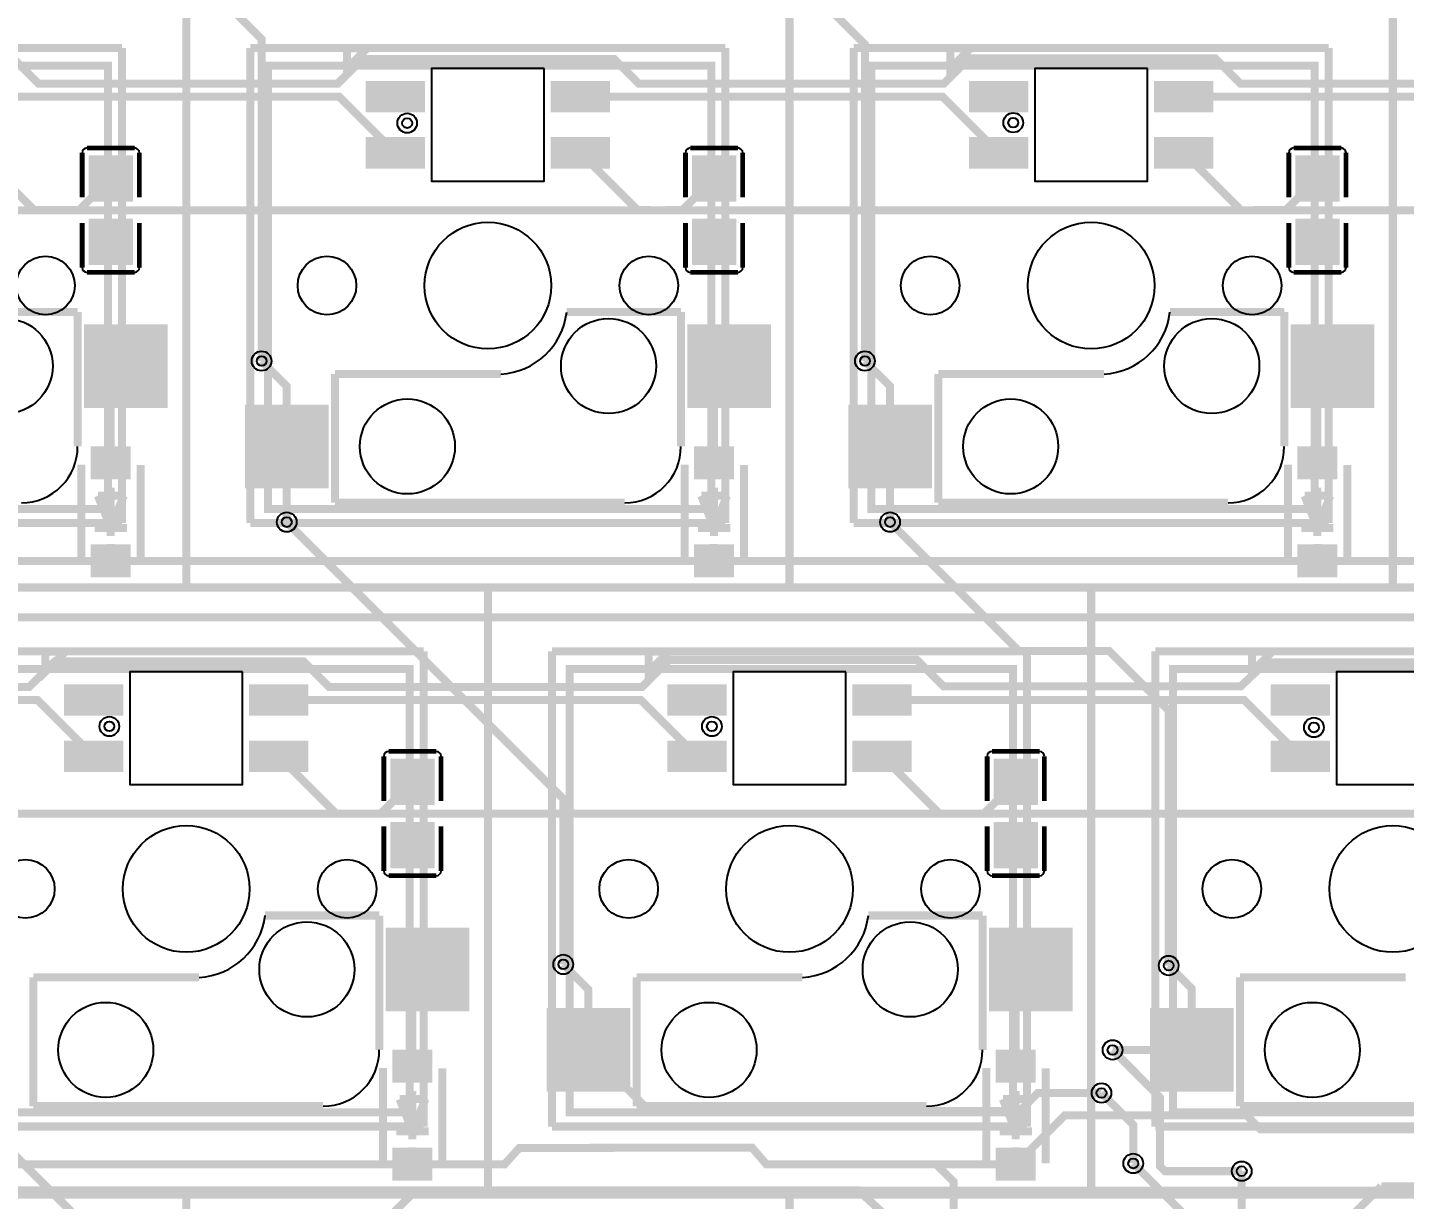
# Model space of a CAD drawing. Header units: millimetres. Extents: x 5 to 320, y -126 to -29.
# Drawn here: x 90.24 to 133.72, y -107.44 to -70.44 of the extents above; entities that cross this region are included whole.
import ezdxf

# ---------------------------------------------------------------- set-up
doc = ezdxf.new("R2010")
doc.units = ezdxf.units.MM
for name, color, linetype, true_color in [('BottomLayer', 7, 'Continuous', 0x0000ff), ('BottomPasteMaskLayer', 7, 'Continuous', 0x800000), ('BottomSilkLayer', 7, 'Continuous', 0x66cc33), ('BottomSolderMaskLayer', 7, 'Continuous', 0xaa00ff), ('Document', 7, 'Continuous', 0xffffff), ('Hole', 7, 'Continuous', 0x222222), ('Multi-Layer', 7, 'Continuous', 0xc0c0c0), ('TopLayer', 7, 'Continuous', 0xff0000), ('TopSilkLayer', 7, 'Continuous', 0xffcc00)]:
    doc.layers.add(name, color=color, linetype=linetype, true_color=true_color)

msp = doc.modelspace()

# ---------------------------------------------------------------- hatches: boundary and pattern name
at = {"layer": 'BottomLayer'}
for points in [[(100.96743713487422, -72.16957073914148), (102.74544069088142, -72.16957073914148), (102.74544069088142, -73.05857251714508), (100.96743713487422, -73.05857251714508)], [(106.80944881889764, -72.16957073914148), (108.58745237490461, -72.16957073914148), (108.58745237490461, -73.05857251714508), (106.80944881889764, -73.05857251714508)], [(120.01788163576339, -72.16957073914148), (121.79588519177037, -72.16957073914148), (121.79588519177037, -73.05857251714508), (120.01788163576339, -73.05857251714508)], [(125.8598933197868, -72.16957073914148), (127.63789687579379, -72.16957073914148), (127.63789687579379, -73.05857251714508), (125.8598933197868, -73.05857251714508)], [(100.96743713487422, -73.94757429514857), (102.74544069088142, -73.94757429514857), (102.74544069088142, -74.83657607315217), (100.96743713487422, -74.83657607315217)], [(106.80944881889764, -73.94757429514857), (108.58745237490461, -73.94757429514857), (108.58745237490461, -74.83657607315217), (106.80944881889764, -74.83657607315217)], [(120.01788163576339, -73.94757429514857), (121.79588519177037, -73.94757429514857), (121.79588519177037, -74.83657607315217), (120.01788163576339, -74.83657607315217)], [(125.8598933197868, -73.94757429514857), (127.63789687579379, -73.94757429514857), (127.63789687579379, -74.83657607315217), (125.8598933197868, -74.83657607315217)], [(93.54592329184652, -75.90675641351277), (92.1959105918213, -75.90675641351277), (92.1959105918213, -74.49674879349755), (93.54592329184652, -74.49674879349755)], [(112.59636779273569, -75.90675641351277), (111.24635509271002, -75.90675641351277), (111.24635509271002, -74.49674879349755), (112.59636779273569, -74.49674879349755)], [(131.64681229362463, -75.90675641351277), (130.2967995935992, -75.90675641351277), (130.2967995935992, -74.49674879349755), (131.64681229362463, -74.49674879349755)], [(93.54592329184652, -76.49679959359912), (92.1959105918213, -76.49679959359912), (92.1959105918213, -77.90680721361434), (93.54592329184652, -77.90680721361434)], [(112.59636779273569, -76.49679959359912), (111.24635509271002, -76.49679959359912), (111.24635509271002, -77.90680721361434), (112.59636779273569, -77.90680721361434)], [(131.64681229362463, -76.49679959359912), (130.2967995935992, -76.49679959359912), (130.2967995935992, -77.90680721361434), (131.64681229362463, -77.90680721361434)], [(92.07701295402603, -79.85308610617221), (94.61701803403616, -79.85308610617221), (94.61701803403616, -82.39309118618235), (92.07701295402603, -82.39309118618235)], [(111.12745745491475, -79.85308610617221), (113.66746253492511, -79.85308610617221), (113.66746253492511, -82.39309118618235), (111.12745745491475, -82.39309118618235)], [(130.17790195580392, -79.85308610617221), (132.71790703581405, -79.85308610617221), (132.71790703581405, -82.39309118618235), (130.17790195580392, -82.39309118618235)], [(97.1574295148589, -82.39309118618235), (99.69743459486904, -82.39309118618235), (99.69743459486904, -84.93309626619248), (97.1574295148589, -84.93309626619248)], [(116.20787401574808, -82.39309118618235), (118.74787909575821, -82.39309118618235), (118.74787909575821, -84.93309626619248), (116.20787401574808, -84.93309626619248)], [(93.47091694183382, -84.67708915417825), (93.47091694183382, -83.67708915417836), (92.27091694183378, -83.67708915417836), (92.27091694183378, -84.67708915417825)], [(112.52136144272299, -84.67708915417825), (112.52136144272299, -83.67708915417836), (111.32136144272295, -83.67708915417836), (111.32136144272295, -84.67708915417825)], [(131.57180594361193, -84.67708915417825), (131.57180594361193, -83.67708915417836), (130.3718059436119, -83.67708915417836), (130.3718059436119, -84.67708915417825)], [(93.47091694183382, -87.77691135382258), (93.47091694183382, -86.7769113538227), (92.27091694183378, -86.7769113538227), (92.27091694183378, -87.77691135382258)], [(112.52136144272299, -87.77691135382258), (112.52136144272299, -86.7769113538227), (111.32136144272295, -86.7769113538227), (111.32136144272295, -87.77691135382258)], [(131.57180594361193, -87.77691135382258), (131.57180594361193, -86.7769113538227), (130.3718059436119, -86.7769113538227), (130.3718059436119, -87.77691135382258)], [(91.44221488442986, -91.22001524003053), (93.22021844043684, -91.22001524003053), (93.22021844043684, -92.10901701803402), (91.44221488442986, -92.10901701803402)], [(97.28422656845305, -91.22001524003053), (99.06223012446026, -91.22001524003053), (99.06223012446026, -92.10901701803402), (97.28422656845305, -92.10901701803402)], [(110.4926593853188, -91.22001524003053), (112.27066294132601, -91.22001524003053), (112.27066294132601, -92.10901701803402), (110.4926593853188, -92.10901701803402)], [(116.33467106934222, -91.22001524003053), (118.11267462534943, -91.22001524003053), (118.11267462534943, -92.10901701803402), (116.33467106934222, -92.10901701803402)], [(129.54310388620775, -91.22001524003053), (131.32110744221495, -91.22001524003053), (131.32110744221495, -92.10901701803402), (129.54310388620775, -92.10901701803402)], [(91.44221488442986, -92.99801879603763), (93.22021844043684, -92.99801879603763), (93.22021844043684, -93.88702057404112), (91.44221488442986, -93.88702057404112)], [(97.28422656845305, -92.99801879603763), (99.06223012446026, -92.99801879603763), (99.06223012446026, -93.88702057404112), (97.28422656845305, -93.88702057404112)], [(110.4926593853188, -92.99801879603763), (112.27066294132601, -92.99801879603763), (112.27066294132601, -93.88702057404112), (110.4926593853188, -93.88702057404112)], [(116.33467106934222, -92.99801879603763), (118.11267462534943, -92.99801879603763), (118.11267462534943, -93.88702057404112), (116.33467106934222, -93.88702057404112)], [(129.54310388620775, -92.99801879603763), (131.32110744221495, -92.99801879603763), (131.32110744221495, -93.88702057404112), (129.54310388620775, -93.88702057404112)], [(103.0711455422911, -94.95720091440182), (101.72113284226566, -94.95720091440182), (101.72113284226566, -93.5471932943866), (103.0711455422911, -93.5471932943866)], [(122.12159004318005, -94.95720091440182), (120.77157734315483, -94.95720091440182), (120.77157734315483, -93.5471932943866), (122.12159004318005, -93.5471932943866)], [(103.0711455422911, -95.54724409448818), (101.72113284226566, -95.54724409448818), (101.72113284226566, -96.9572517145034), (103.0711455422911, -96.9572517145034)], [(122.12159004318005, -95.54724409448818), (120.77157734315483, -95.54724409448818), (120.77157734315483, -96.9572517145034), (122.12159004318005, -96.9572517145034)], [(101.60223520447039, -98.90353060706127), (104.14224028448052, -98.90353060706127), (104.14224028448052, -101.4435356870714), (101.60223520447039, -101.4435356870714)], [(120.65267970535956, -98.90353060706127), (123.19268478536969, -98.90353060706127), (123.19268478536969, -101.4435356870714), (120.65267970535956, -101.4435356870714)], [(106.68265176530372, -101.4435356870714), (109.22265684531385, -101.4435356870714), (109.22265684531385, -103.98354076708154), (106.68265176530372, -103.98354076708154)], [(125.73309626619243, -101.4435356870714), (128.2731013462028, -101.4435356870714), (128.2731013462028, -103.98354076708154), (125.73309626619243, -103.98354076708154)], [(102.99616459232925, -103.7275336550673), (102.99616459232925, -102.72753365506719), (101.7961645923292, -102.72753365506719), (101.7961645923292, -103.7275336550673)], [(122.04658369316758, -103.7275336550673), (122.04658369316758, -102.72753365506719), (120.84658369316753, -102.72753365506719), (120.84658369316753, -103.7275336550673)], [(102.99616459232925, -106.82735585471164), (102.99616459232925, -105.82735585471164), (101.7961645923292, -105.82735585471164), (101.7961645923292, -106.82735585471164)], [(122.04658369316758, -106.82735585471164), (122.04658369316758, -105.82735585471164), (120.84658369316753, -105.82735585471164), (120.84658369316753, -106.82735585471164)]]:
    msp.add_hatch(color=256, dxfattribs=at).paths.add_polyline_path(points)
at = {"layer": 'BottomPasteMaskLayer'}
for points in [[(100.96743713487422, -72.16957073914148), (102.74544069088142, -72.16957073914148), (102.74544069088142, -73.05857251714508), (100.96743713487422, -73.05857251714508)], [(106.80944881889764, -72.16957073914148), (108.58745237490461, -72.16957073914148), (108.58745237490461, -73.05857251714508), (106.80944881889764, -73.05857251714508)], [(120.01788163576339, -72.16957073914148), (121.79588519177037, -72.16957073914148), (121.79588519177037, -73.05857251714508), (120.01788163576339, -73.05857251714508)], [(125.8598933197868, -72.16957073914148), (127.63789687579379, -72.16957073914148), (127.63789687579379, -73.05857251714508), (125.8598933197868, -73.05857251714508)], [(100.96743713487422, -73.94757429514857), (102.74544069088142, -73.94757429514857), (102.74544069088142, -74.83657607315217), (100.96743713487422, -74.83657607315217)], [(106.80944881889764, -73.94757429514857), (108.58745237490461, -73.94757429514857), (108.58745237490461, -74.83657607315217), (106.80944881889764, -74.83657607315217)], [(120.01788163576339, -73.94757429514857), (121.79588519177037, -73.94757429514857), (121.79588519177037, -74.83657607315217), (120.01788163576339, -74.83657607315217)], [(125.8598933197868, -73.94757429514857), (127.63789687579379, -73.94757429514857), (127.63789687579379, -74.83657607315217), (125.8598933197868, -74.83657607315217)], [(93.51092202184418, -74.49679959359912), (92.23093726187449, -74.49679959359912), (92.18092456184922, -74.5468122936245), (92.18092456184922, -75.6968249936499), (92.23093726187449, -75.74681229362454), (92.64097028194055, -75.75184150368295), (92.64097028194055, -75.30182880365749), (93.09095758191529, -75.30182880365749), (93.09095758191529, -75.74183388366771), (93.51092202184418, -75.74681229362454), (93.56093472186944, -75.6968249936499), (93.56093472186944, -74.5468122936245)], [(112.56136652273312, -74.49679959359912), (111.28138176276366, -74.49679959359912), (111.23136906273817, -74.5468122936245), (111.23136906273817, -75.6968249936499), (111.28138176276366, -75.74681229362454), (111.6914147828295, -75.75184150368295), (111.6914147828295, -75.30182880365749), (112.141402082804, -75.30182880365749), (112.141402082804, -75.74183388366771), (112.56136652273312, -75.74681229362454), (112.61137922275839, -75.6968249936499), (112.61137922275839, -74.5468122936245)], [(131.61181102362207, -74.49679959359912), (130.3318262636526, -74.49679959359912), (130.2818135636271, -74.5468122936245), (130.2818135636271, -75.6968249936499), (130.3318262636526, -75.74681229362454), (130.74185928371867, -75.75184150368295), (130.74185928371867, -75.30182880365749), (131.19184658369318, -75.30182880365749), (131.19184658369318, -75.74183388366771), (131.61181102362207, -75.74681229362454), (131.66182372364756, -75.6968249936499), (131.66182372364756, -74.5468122936245)], [(92.23091186182364, -77.90675641351277), (93.51089662179334, -77.90675641351277), (93.5609093218186, -77.85674371348739), (93.5609093218186, -76.70673101346199), (93.51089662179334, -76.65674371348734), (93.10086360172727, -76.65171450342893), (93.10086360172727, -77.1017272034544), (92.65087630175253, -77.1017272034544), (92.65087630175253, -76.66172212344418), (92.23091186182364, -76.65674371348734), (92.18089916179838, -76.70673101346199), (92.18089916179838, -77.85674371348739)], [(111.28135636271281, -77.90675641351277), (112.56134112268228, -77.90675641351277), (112.61135382270777, -77.85674371348739), (112.61135382270777, -76.70673101346199), (112.56134112268228, -76.65674371348734), (112.15130810261621, -76.65171450342893), (112.15130810261621, -77.1017272034544), (111.7013208026417, -77.1017272034544), (111.7013208026417, -76.66172212344418), (111.28135636271281, -76.65674371348734), (111.23134366268732, -76.70673101346199), (111.23134366268732, -77.85674371348739)], [(130.33180086360176, -77.90675641351277), (131.61178562357122, -77.90675641351277), (131.6617983235967, -77.85674371348739), (131.6617983235967, -76.70673101346199), (131.61178562357122, -76.65674371348734), (131.20175260350516, -76.65171450342893), (131.20175260350516, -77.1017272034544), (130.75176530353065, -77.1017272034544), (130.75176530353065, -76.66172212344418), (130.33180086360176, -76.65674371348734), (130.28178816357627, -76.70673101346199), (130.28178816357627, -77.85674371348739)], [(92.07701295402603, -79.85308610617221), (94.61701803403616, -79.85308610617221), (94.61701803403616, -82.39309118618235), (92.07701295402603, -82.39309118618235)], [(111.12745745491475, -79.85308610617221), (113.66746253492511, -79.85308610617221), (113.66746253492511, -82.39309118618235), (111.12745745491475, -82.39309118618235)], [(130.17790195580392, -79.85308610617221), (132.71790703581405, -79.85308610617221), (132.71790703581405, -82.39309118618235), (130.17790195580392, -82.39309118618235)], [(97.1574295148589, -82.39309118618235), (99.69743459486904, -82.39309118618235), (99.69743459486904, -84.93309626619248), (97.1574295148589, -84.93309626619248)], [(116.20787401574808, -82.39309118618235), (118.74787909575821, -82.39309118618235), (118.74787909575821, -84.93309626619248), (116.20787401574808, -84.93309626619248)], [(93.47091694183382, -84.67708915417825), (93.47091694183382, -83.67708915417836), (92.27091694183378, -83.67708915417836), (92.27091694183378, -84.67708915417825)], [(112.52136144272299, -84.67708915417825), (112.52136144272299, -83.67708915417836), (111.32136144272295, -83.67708915417836), (111.32136144272295, -84.67708915417825)], [(131.57180594361193, -84.67708915417825), (131.57180594361193, -83.67708915417836), (130.3718059436119, -83.67708915417836), (130.3718059436119, -84.67708915417825)], [(93.47091694183382, -87.77691135382258), (93.47091694183382, -86.7769113538227), (92.27091694183378, -86.7769113538227), (92.27091694183378, -87.77691135382258)], [(112.52136144272299, -87.77691135382258), (112.52136144272299, -86.7769113538227), (111.32136144272295, -86.7769113538227), (111.32136144272295, -87.77691135382258)], [(131.57180594361193, -87.77691135382258), (131.57180594361193, -86.7769113538227), (130.3718059436119, -86.7769113538227), (130.3718059436119, -87.77691135382258)], [(91.44221488442986, -91.22001524003053), (93.22021844043684, -91.22001524003053), (93.22021844043684, -92.10901701803402), (91.44221488442986, -92.10901701803402)], [(97.28422656845305, -91.22001524003053), (99.06223012446026, -91.22001524003053), (99.06223012446026, -92.10901701803402), (97.28422656845305, -92.10901701803402)], [(110.4926593853188, -91.22001524003053), (112.27066294132601, -91.22001524003053), (112.27066294132601, -92.10901701803402), (110.4926593853188, -92.10901701803402)], [(116.33467106934222, -91.22001524003053), (118.11267462534943, -91.22001524003053), (118.11267462534943, -92.10901701803402), (116.33467106934222, -92.10901701803402)], [(129.54310388620775, -91.22001524003053), (131.32110744221495, -91.22001524003053), (131.32110744221495, -92.10901701803402), (129.54310388620775, -92.10901701803402)], [(91.44221488442986, -92.99801879603763), (93.22021844043684, -92.99801879603763), (93.22021844043684, -93.88702057404112), (91.44221488442986, -93.88702057404112)], [(97.28422656845305, -92.99801879603763), (99.06223012446026, -92.99801879603763), (99.06223012446026, -93.88702057404112), (97.28422656845305, -93.88702057404112)], [(110.4926593853188, -92.99801879603763), (112.27066294132601, -92.99801879603763), (112.27066294132601, -93.88702057404112), (110.4926593853188, -93.88702057404112)], [(116.33467106934222, -92.99801879603763), (118.11267462534943, -92.99801879603763), (118.11267462534943, -93.88702057404112), (116.33467106934222, -93.88702057404112)], [(129.54310388620775, -92.99801879603763), (131.32110744221495, -92.99801879603763), (131.32110744221495, -93.88702057404112), (129.54310388620775, -93.88702057404112)], [(103.03614427228854, -93.54724409448818), (101.75615951231885, -93.54724409448818), (101.70614681229358, -93.59725679451356), (101.70614681229358, -94.74726949453895), (101.75615951231885, -94.7972567945136), (102.16619253238514, -94.80228600457201), (102.16619253238514, -94.35227330454654), (102.61617983235965, -94.35227330454654), (102.61617983235965, -94.79227838455677), (103.03614427228854, -94.7972567945136), (103.08615697231403, -94.74726949453895), (103.08615697231403, -93.59725679451356)], [(122.08658877317771, -93.54724409448818), (120.80660401320802, -93.54724409448818), (120.75659131318275, -93.59725679451356), (120.75659131318275, -94.74726949453895), (120.80660401320802, -94.7972567945136), (121.21663703327408, -94.80228600457201), (121.21663703327408, -94.35227330454654), (121.66662433324882, -94.35227330454654), (121.66662433324882, -94.79227838455677), (122.08658877317771, -94.7972567945136), (122.13660147320297, -94.74726949453895), (122.13660147320297, -93.59725679451356)], [(101.75613411226823, -96.95720091440171), (103.0361188722377, -96.95720091440171), (103.08613157226318, -96.90718821437633), (103.08613157226318, -95.75717551435105), (103.0361188722377, -95.7071882143764), (102.62608585217163, -95.70215900431799), (102.62608585217163, -96.15217170434335), (102.17609855219735, -96.15217170434335), (102.17609855219735, -95.71216662433324), (101.75613411226823, -95.7071882143764), (101.70612141224296, -95.75717551435105), (101.70612141224296, -96.90718821437633)], [(120.80657861315717, -96.95720091440171), (122.08656337312686, -96.95720091440171), (122.13657607315213, -96.90718821437633), (122.13657607315213, -95.75717551435105), (122.08656337312686, -95.7071882143764), (121.6765303530608, -95.70215900431799), (121.6765303530608, -96.15217170434335), (121.22654305308606, -96.15217170434335), (121.22654305308606, -95.71216662433324), (120.80657861315717, -95.7071882143764), (120.75656591313191, -95.75717551435105), (120.75656591313191, -96.90718821437633)], [(101.60223520447039, -98.90353060706127), (104.14224028448052, -98.90353060706127), (104.14224028448052, -101.4435356870714), (101.60223520447039, -101.4435356870714)], [(120.65267970535956, -98.90353060706127), (123.19268478536969, -98.90353060706127), (123.19268478536969, -101.4435356870714), (120.65267970535956, -101.4435356870714)], [(106.68265176530372, -101.4435356870714), (109.22265684531385, -101.4435356870714), (109.22265684531385, -103.98354076708154), (106.68265176530372, -103.98354076708154)], [(125.73309626619243, -101.4435356870714), (128.2731013462028, -101.4435356870714), (128.2731013462028, -103.98354076708154), (125.73309626619243, -103.98354076708154)], [(102.99616459232925, -103.7275336550673), (102.99616459232925, -102.72753365506719), (101.7961645923292, -102.72753365506719), (101.7961645923292, -103.7275336550673)], [(122.04658369316758, -103.7275336550673), (122.04658369316758, -102.72753365506719), (120.84658369316753, -102.72753365506719), (120.84658369316753, -103.7275336550673)], [(102.99616459232925, -106.82735585471164), (102.99616459232925, -105.82735585471164), (101.7961645923292, -105.82735585471164), (101.7961645923292, -106.82735585471164)], [(122.04658369316758, -106.82735585471164), (122.04658369316758, -105.82735585471164), (120.84658369316753, -105.82735585471164), (120.84658369316753, -106.82735585471164)]]:
    msp.add_hatch(color=256, dxfattribs=at).paths.add_polyline_path(points)
at = {"layer": 'BottomSolderMaskLayer'}
for points in [[(100.91663413041124, -72.11875902608949), (102.79623788961862, -72.11875902608949), (102.79623788961862, -73.10936100729339), (100.91663413041124, -73.10936100729339)], [(106.75864581443443, -72.11875902608949), (108.63824957364204, -72.11875902608949), (108.63824957364204, -73.10936100729339), (106.75864581443443, -73.10936100729339)], [(119.96708733988908, -72.11875902608949), (121.84669109909669, -72.11875902608949), (121.84669109909669, -73.10936100729339), (119.96708733988908, -73.10936100729339)], [(125.80909902391227, -72.11875902608949), (127.6887027831201, -72.11875902608949), (127.6887027831201, -73.10936100729339), (125.80909902391227, -73.10936100729339)], [(100.91663413041124, -73.89676258209658), (102.79623788961862, -73.89676258209658), (102.79623788961862, -74.8873645633006), (100.91663413041124, -74.8873645633006)], [(106.75864581443443, -73.89676258209658), (108.63824957364204, -73.89676258209658), (108.63824957364204, -74.8873645633006), (106.75864581443443, -74.8873645633006)], [(119.96708733988908, -73.89676258209658), (121.84669109909669, -73.89676258209658), (121.84669109909669, -74.8873645633006), (119.96708733988908, -74.8873645633006)], [(125.80909902391227, -73.89676258209658), (127.6887027831201, -73.89676258209658), (127.6887027831201, -74.8873645633006), (125.80909902391227, -74.8873645633006)], [(93.57024075653567, -75.93328811662332), (92.17158946665495, -75.93328811662332), (92.17158946665495, -74.4702228251117), (93.57024075653567, -74.4702228251117)], [(112.62069074814053, -75.93328811662332), (111.22203945825959, -75.93328811662332), (111.22203945825959, -74.4702228251117), (112.62069074814053, -74.4702228251117)], [(131.67113158855204, -75.93328811662332), (130.27248029867178, -75.93328811662332), (130.27248029867178, -74.4702228251117), (131.67113158855204, -74.4702228251117)], [(93.57024075653567, -76.47026597891386), (92.17158946665495, -76.47026597891386), (92.17158946665495, -77.93333127042536), (93.57024075653567, -77.93333127042536)], [(112.62069074814053, -76.47026597891386), (111.22203945825959, -76.47026597891386), (111.22203945825959, -77.93333127042536), (112.62069074814053, -77.93333127042536)], [(131.67113158855204, -76.47026597891386), (130.27248029867178, -76.47026597891386), (130.27248029867178, -77.93333127042536), (131.67113158855204, -77.93333127042536)], [(92.02621488442992, -79.80228194056394), (94.66782016764023, -79.80228194056394), (94.66782016764023, -82.44388722377437), (92.02621488442992, -82.44388722377437)], [(111.07665532131068, -79.80228194056394), (113.71826060452099, -79.80228194056394), (113.71826060452099, -82.44388722377437), (111.07665532131068, -82.44388722377437)], [(130.127105918212, -79.80228194056394), (132.76871120142232, -79.80228194056394), (132.76871120142232, -82.44388722377437), (130.127105918212, -82.44388722377437)], [(97.10662738125484, -82.34228702057408), (99.74823266446515, -82.34228702057408), (99.74823266446515, -84.98389230378461), (97.10662738125484, -84.98389230378461)], [(116.15707797815617, -82.34228702057408), (118.79868326136648, -82.34228702057408), (118.79868326136648, -84.98389230378461), (116.15707797815617, -84.98389230378461)], [(93.50139442214368, -84.6982580137203), (93.50139442214368, -83.65592459572008), (92.24043430022334, -83.65592459572008), (92.24043430022334, -84.6982580137203)], [(112.55184666498371, -84.6982580137203), (112.55184666498371, -83.65592459572008), (111.2908865430636, -83.65592459572008), (111.2908865430636, -84.6982580137203)], [(131.60228600457208, -84.6982580137203), (131.60228600457208, -83.65592459572008), (130.34132588265174, -83.65592459572008), (130.34132588265174, -84.6982580137203)], [(93.50139442214368, -87.79808021336464), (93.50139442214368, -86.75574679536442), (92.24043430022334, -86.75574679536442), (92.24043430022334, -87.79808021336464)], [(112.55184666498371, -87.79808021336464), (112.55184666498371, -86.75574679536442), (111.2908865430636, -86.75574679536442), (111.2908865430636, -87.79808021336464)], [(131.60228600457208, -87.79808021336464), (131.60228600457208, -86.75574679536442), (130.34132588265174, -86.75574679536442), (130.34132588265174, -87.79808021336464)], [(91.39141478282954, -91.16922094415611), (93.27101854203693, -91.16922094415611), (93.27101854203693, -92.15982292536012), (91.39141478282954, -92.15982292536012)], [(97.23342646685296, -91.16922094415611), (99.11303022606035, -91.16922094415611), (99.11303022606035, -92.15982292536012), (97.23342646685296, -92.15982292536012)], [(110.44185347799271, -91.16922094415611), (112.32145723720032, -91.16922094415611), (112.32145723720032, -92.15982292536012), (110.44185347799271, -92.15982292536012)], [(116.28386516201613, -91.16922094415611), (118.16346892122374, -91.16922094415611), (118.16346892122374, -92.15982292536012), (116.28386516201613, -92.15982292536012)], [(129.49230668747055, -91.16922094415611), (131.37191044667793, -91.16922094415611), (131.37191044667793, -92.15982292536012), (129.49230668747055, -92.15982292536012)], [(91.39141478282954, -92.94722450016332), (93.27101854203693, -92.94722450016332), (93.27101854203693, -93.93782648136721), (91.39141478282954, -93.93782648136721)], [(97.23342646685296, -92.94722450016332), (99.11303022606035, -92.94722450016332), (99.11303022606035, -93.93782648136721), (97.23342646685296, -93.93782648136721)], [(110.44185347799271, -92.94722450016332), (112.32145723720032, -92.94722450016332), (112.32145723720032, -93.93782648136721), (110.44185347799271, -93.93782648136721)], [(116.28386516201613, -92.94722450016332), (118.16346892122374, -92.94722450016332), (118.16346892122374, -93.93782648136721), (116.28386516201613, -93.93782648136721)], [(129.49230668747055, -92.94722450016332), (131.37191044667793, -92.94722450016332), (131.37191044667793, -93.93782648136721), (129.49230668747055, -93.93782648136721)], [(103.09546117674176, -94.9837287943626), (101.69680988686082, -94.9837287943626), (101.69680988686082, -93.520663502851), (103.09546117674176, -93.520663502851)], [(122.1459111683464, -94.9837287943626), (120.74725987846568, -94.9837287943626), (120.74725987846568, -93.520663502851), (122.1459111683464, -93.520663502851)], [(103.09546117674176, -95.5207162145274), (101.69680988686082, -95.5207162145274), (101.69680988686082, -96.9837815060389), (103.09546117674176, -96.9837815060389)], [(122.1459111683464, -95.5207162145274), (120.74725987846568, -95.5207162145274), (120.74725987846568, -96.9837815060389), (122.1459111683464, -96.9837815060389)], [(101.5514351028703, -98.85273253746516), (104.19304038608061, -98.85273253746516), (104.19304038608061, -101.49433782067558), (101.5514351028703, -101.49433782067558)], [(120.60187553975129, -98.85273253746516), (123.24348082296183, -98.85273253746516), (123.24348082296183, -101.49433782067558), (120.60187553975129, -101.49433782067558)], [(106.63184759969545, -101.39273761747529), (109.27345288290576, -101.39273761747529), (109.27345288290576, -104.03434290068571), (106.63184759969545, -104.03434290068571)], [(125.68229819659655, -101.39273761747529), (128.32390347980686, -101.39273761747529), (128.32390347980686, -104.03434290068571), (125.68229819659655, -104.03434290068571)], [(103.02664078231373, -103.74869821352547), (103.02664078231373, -102.70636479552513), (101.76568066039363, -102.70636479552513), (101.76568066039363, -103.74869821352547)], [(122.07706633477801, -103.74869821352547), (122.07706633477801, -102.70636479552513), (120.81610621285768, -102.70636479552513), (120.81610621285768, -103.74869821352547)], [(103.02664078231373, -106.84852041316981), (103.02664078231373, -105.80618699516958), (101.76568066039363, -105.80618699516958), (101.76568066039363, -106.84852041316981)], [(122.07706633477801, -106.84852041316981), (122.07706633477801, -105.80618699516958), (120.81610621285768, -105.80618699516958), (120.81610621285768, -106.84852041316981)]]:
    msp.add_hatch(color=256, dxfattribs=at).paths.add_polyline_path(points)
at = {"layer": 'Document'}
for points in [[(92.99791719583459, -84.58399796799586), (92.99791719583459, -83.69499618999237), (92.74391668783346, -83.69499618999237), (92.74391668783346, -84.58399796799586)], [(112.0483616967233, -84.58399796799586), (112.0483616967233, -83.69499618999237), (111.7943611887224, -83.69499618999237), (111.7943611887224, -84.58399796799586)], [(131.09880619761248, -84.58399796799586), (131.09880619761248, -83.69499618999237), (130.84480568961158, -83.69499618999237), (130.84480568961158, -84.58399796799586)], [(92.43454406908813, -84.25562611125213), (93.32354584709151, -84.25562611125213), (93.32354584709151, -84.00162560325111), (92.43454406908813, -84.00162560325111)], [(111.48498856997708, -84.25562611125213), (112.37399034798068, -84.25562611125213), (112.37399034798068, -84.00162560325111), (111.48498856997708, -84.00162560325111)], [(130.53543307086602, -84.25562611125213), (131.42443484886962, -84.25562611125213), (131.42443484886962, -84.00162560325111), (130.53543307086602, -84.00162560325111)], [(92.99791719583459, -87.63200406400813), (92.99791719583459, -86.74300228600453), (92.74391668783346, -86.74300228600453), (92.74391668783346, -87.63200406400813)], [(112.0483616967233, -87.63200406400813), (112.0483616967233, -86.74300228600453), (111.7943611887224, -86.74300228600453), (111.7943611887224, -87.63200406400813)], [(131.09880619761248, -87.63200406400813), (131.09880619761248, -86.74300228600453), (130.84480568961158, -86.74300228600453), (130.84480568961158, -87.63200406400813)], [(102.52316484632979, -103.63444246888491), (102.52316484632979, -102.74544069088131), (102.26916433832889, -102.74544069088131), (102.26916433832889, -103.63444246888491)], [(121.57358394716789, -103.63444246888491), (121.57358394716789, -102.74544069088131), (121.31958343916676, -102.74544069088131), (121.31958343916676, -103.63444246888491)], [(101.95979171958334, -103.30607061214118), (102.84879349758694, -103.30607061214118), (102.84879349758694, -103.05207010414017), (101.95979171958334, -103.05207010414017)], [(121.01021082042166, -103.30607061214118), (121.89921259842527, -103.30607061214118), (121.89921259842527, -103.05207010414017), (121.01021082042166, -103.05207010414017)], [(102.52316484632979, -106.68244856489707), (102.52316484632979, -105.79344678689358), (102.26916433832889, -105.79344678689358), (102.26916433832889, -106.68244856489707)], [(121.57358394716789, -106.68244856489707), (121.57358394716789, -105.79344678689358), (121.31958343916676, -105.79344678689358), (121.31958343916676, -106.68244856489707)]]:
    msp.add_hatch(color=256, dxfattribs=at).paths.add_polyline_path(points)

# ---------------------------------------------------------------- linework, layer by layer
at = {"layer": 'BottomLayer', "const_width": 0.25400050800101603}
for points in [[(185.73279146558275, -72.20472440944877), (184.95808991617992, -71.4300228600456), (177.04089408178834, -71.4300228600456), (176.2636525273051, -72.20472440944877), (166.66497332994663, -72.20472440944877), (165.88773177546364, -71.4300228600456), (157.97307594615177, -71.4300228600456), (157.18821437642896, -72.19964439928879), (147.47015494030984, -72.19964439928879), (146.64719329438662, -71.37668275336557), (139.02209804419613, -71.37668275336557), (138.19151638303288, -72.20472440944877), (128.53949707899437, -72.20472440944877), (127.74701549403085, -71.41224282448559), (119.97205994411979, -71.41224282448559), (119.17703835407679, -72.20472440944877), (109.54533909067823, -72.20472440944877), (108.76809753619523, -71.4300228600456), (100.81280162560324, -71.4300228600456), (100.03810007620018, -72.20472440944877), (90.58420116840239, -72.20472440944877), (89.80949961899933, -71.4300228600456)], [(88.6479552959106, -72.61417322834643), (100.0784861569723, -72.61417322834643), (101.85648971297951, -74.39217678435352)], [(107.69850139700293, -72.61417322834643), (119.12877825755663, -72.61417322834643), (120.90678181356361, -74.39217678435352)], [(126.74879349758703, -72.61417322834643), (138.17932435864873, -72.61417322834643), (139.9573279146557, -74.39217678435352)], [(24.353568707137356, -74.39166878333754), (24.3840487680975, -74.39166878333754), (26.195072390144787, -76.20269240538482), (30.988061976124072, -76.20269240538482), (31.96342392684801, -77.17805435610865), (39.40563881127764, -77.17805435610865), (40.38100076200135, -76.20269240538482), (275.232410464821, -76.20269240538482), (276.23063246126503, -75.20193040386084)], [(88.6479552959106, -74.39217678435352), (90.45755651511308, -76.201778003556), (90.72387604775213, -76.201778003556)], [(107.69850139700293, -74.39217678435352), (109.50810261620518, -76.201778003556), (109.92631445262896, -76.201778003556)], [(126.74879349758703, -74.39217678435352), (128.5583947167895, -76.201778003556), (128.59050038100077, -76.201778003556)], [(92.87091694183391, -75.20185420370842), (91.87099314198645, -76.201778003556), (90.67307594615204, -76.201778003556)], [(111.92136144272285, -75.20185420370842), (110.92143764287516, -76.201778003556), (110.38351536703067, -76.201778003556)], [(130.97180594361203, -75.20185420370842), (129.97188214376433, -76.201778003556), (128.9763525527053, -76.201778003556)], [(97.63271526543053, -80.96520193040385), (98.42748285496577, -81.75996951993898), (98.42748285496577, -83.66319532639068)], [(116.68397256794515, -80.9643891287783), (117.4777749555501, -81.75819151638302), (117.4777749555501, -83.66319532639068)], [(93.3469646939293, -81.12319024638043), (92.87091694183391, -81.59923799847593), (92.87091694183391, -84.17719075438151)], [(112.39751079502162, -81.12319024638043), (111.92136144272285, -81.5993395986792), (111.92136144272285, -84.17719075438151)], [(131.44780289560595, -81.12319024638043), (130.97180594361203, -81.59918719837435), (130.97180594361203, -84.17719075438151)], [(98.42748285496577, -83.66319532639068), (98.42748285496577, -86.0508001016002)], [(117.4777749555501, -83.66319532639068), (117.4777749555501, -86.0508001016002)], [(28.57566675133353, -87.27701295402585), (276.2314452628905, -87.27701295402585)], [(185.86995173990363, -91.25730251460504), (176.0655321310644, -91.25730251460504), (175.23495046990092, -90.42418084836163), (167.6530353060707, -90.42418084836163), (166.81991363982752, -91.25730251460504), (157.06883413766832, -91.25730251460504), (156.26111252222495, -90.44958089916179), (148.47599695199392, -90.44958089916179), (147.65049530099077, -91.23698247396487), (138.13817627635262, -91.23698247396487), (137.3761747523497, -90.47498094996183), (129.34975869951745, -90.47498094996183), (128.54965709931435, -91.23698247396487), (119.16433832867665, -91.23698247396487), (118.32613665227336, -90.39878079756159), (110.50292100584215, -90.39878079756159), (109.6443992887987, -91.25730251460504), (99.76377952755911, -91.25730251460504), (98.9585979171959, -90.44958089916179), (91.09728219456429, -90.44958089916179), (90.29210058420108, -91.25730251460504), (80.86868173736343, -91.25730251460504)], [(79.12268224536456, -91.66446532893053), (90.55321310642626, -91.66446532893053), (92.33121666243323, -93.44246888493763)], [(98.17322834645665, -91.66446532893053), (109.60375920751858, -91.66446532893053), (111.38176276352556, -93.44246888493763)], [(117.22377444754898, -91.66446532893053), (128.65405130810268, -91.66446532893053), (130.4320548641099, -93.44246888493763)], [(98.17322834645665, -93.44246888493763), (99.98298196596397, -95.25222250444494), (100.01483362966724, -95.25222250444494)], [(117.22377444754898, -93.44246888493763), (119.0335280670563, -95.25222250444494), (119.63845567691146, -95.25222250444494)], [(102.3961391922785, -94.25229870459737), (101.3962153924308, -95.25222250444494), (99.42727965455947, -95.25222250444494)], [(121.44658369316744, -94.25229870459737), (120.44665989331997, -95.25222250444494), (119.06527813055641, -95.25222250444494)], [(31.416814833629815, -95.25222250444494), (295.28188976377965, -95.25222250444494)], [(107.15875031750056, -100.01483362966724), (107.95275590551182, -100.80883921767838), (107.95275590551182, -102.71348742697478)], [(126.27381254762531, -100.05074930149863), (127.00304800609615, -100.77998475996947), (127.00304800609615, -102.71348742697478)], [(102.87223774447557, -100.17348234696465), (102.39616459232934, -100.64955549911099), (102.39616459232934, -103.22763525527046)], [(121.92278384556789, -100.17348234696465), (121.44658369316744, -100.64968249936487), (121.44658369316744, -103.22763525527046)], [(107.95275590551182, -102.71348742697478), (109.88115316230642, -104.64188468376938), (121.57388874777757, -104.64188468376938), (122.13992887985773, -104.0758445516891), (124.15379730759469, -104.0758445516891)], [(127.00279400558816, -102.7127254254508), (124.50342900685814, -102.71526543053074)], [(121.44780289560595, -106.32715265430534), (122.99720599441207, -104.7777495554991), (128.72491744983495, -104.7777495554991), (129.16941833883675, -105.2171704343408), (138.55473710947422, -105.2171704343408), (139.66471932943864, -106.32715265430534), (140.49784099568205, -106.32715265430534)], [(102.39522479044967, -106.32715265430534), (105.30607061214118, -106.32715265430534), (105.76807213614438, -105.81165862331716), (113.11592583185188, -105.79829819659642), (113.57124714249426, -106.32715265430534), (121.44780289560595, -106.32715265430534)], [(83.34574549149102, -106.32745745491479), (102.39616459232934, -106.32745745491479)], [(118.93014986029971, -106.32717805435607), (119.48336296672596, -106.88039116078232), (119.48336296672596, -109.72923545847084)], [(125.1552959105918, -106.3001524003048), (127.6408686817374, -108.78572517145028), (127.87673355346715, -108.78572517145028)], [(128.58521717043436, -106.54305308610617), (128.57759715519433, -108.38709677419342)], [(107.69875539751092, -110.71882143764287), (108.87223774447557, -109.55041910083821), (116.69799339598671, -109.55041910083821), (117.66573533147061, -110.51816103632211), (121.71196342392705, -110.51816103632211), (122.84988569977145, -109.38023876047748), (128.43281686563387, -109.38023876047748), (129.3853187706377, -108.42773685547365), (131.57988315976627, -108.42773685547365), (132.98958597917203, -107.018034036068)], [(132.98948437896888, -107.01798323596643), (137.97561595123193, -107.01798323596643)], [(69.04495808991624, -108.54965709931423), (70.4445008890018, -107.1526543053086), (116.482092964186, -107.1526543053086), (118.20167640335285, -108.74269748539496), (118.23088646177303, -108.77190754381513), (118.23088646177303, -109.84239268478541)]]:
    msp.add_lwpolyline(points, dxfattribs=at)
at = {"layer": 'BottomSilkLayer', "const_width": 0.25400050800101603}
for points in [[(100.33243586487174, -71.0900685801372), (100.96743713487422, -71.0900685801372), (100.33243586487174, -71.72506985013968), (100.33243586487174, -71.0900685801372)], [(119.38288036576068, -71.0900685801372), (120.01788163576339, -71.0900685801372), (119.38288036576068, -71.72506985013968), (119.38288036576068, -71.0900685801372)], [(90.80721361442716, -90.14051308102614), (91.44221488442986, -90.14051308102614), (90.80721361442716, -90.77551435102873), (90.80721361442716, -90.14051308102614)], [(109.85765811531633, -90.14051308102614), (110.4926593853188, -90.14051308102614), (109.85765811531633, -90.77551435102873), (109.85765811531633, -90.14051308102614)], [(128.90810261620527, -90.14051308102614), (129.54310388620775, -90.14051308102614), (128.90810261620527, -90.77551435102873), (128.90810261620527, -90.14051308102614)]]:
    msp.add_lwpolyline(points, close=True, dxfattribs=at)
at = {"layer": 'BottomSilkLayer'}
for points, const_width in [([(91.96731013462045, -74.39057658115314), (91.96731013462045, -75.80058420116836)], 0.15240030480060962), ([(93.62212344424688, -74.23817627635253), (92.11971043942094, -74.23817627635253)], 0.15240030480060962), ([(93.7745237490476, -75.80058420116836), (93.7745237490476, -74.39057658115314)], 0.15240030480060962), ([(111.01775463550939, -74.39057658115314), (111.01775463550939, -75.80058420116836)], 0.15240030480060962), ([(112.67256794513605, -74.23817627635253), (111.17015494031011, -74.23817627635253)], 0.15240030480060962), ([(112.82496824993655, -75.80058420116836), (112.82496824993655, -74.39057658115314)], 0.15240030480060962), ([(130.0681991363981, -74.39057658115314), (130.0681991363981, -75.80058420116836)], 0.15240030480060962), ([(131.723012446025, -74.23817627635253), (130.22059944119883, -74.23817627635253)], 0.15240030480060962), ([(131.87541275082572, -75.80058420116836), (131.87541275082572, -74.39057658115314)], 0.15240030480060962), ([(91.96731013462045, -78.01297942595875), (91.96731013462045, -76.60297180594353)], 0.15240030480060962), ([(93.7745237490476, -76.60297180594353), (93.7745237490476, -78.01297942595875)], 0.15240030480060962), ([(111.01775463550939, -78.01297942595875), (111.01775463550939, -76.60297180594353)], 0.15240030480060962), ([(112.82496824993655, -76.60297180594353), (112.82496824993655, -78.01297942595875)], 0.15240030480060962), ([(130.0681991363981, -78.01297942595875), (130.0681991363981, -76.60297180594353)], 0.15240030480060962), ([(131.87541275082572, -76.60297180594353), (131.87541275082572, -78.01297942595875)], 0.15240030480060962), ([(93.62212344424688, -78.16537973075935), (92.11971043942094, -78.16537973075935)], 0.15240030480060962), ([(112.67256794513605, -78.16537973075935), (111.17015494031011, -78.16537973075935)], 0.15240030480060962), ([(131.723012446025, -78.16537973075935), (130.22059944119883, -78.16537973075935)], 0.15240030480060962), ([(91.93776987553974, -87.23368046736084), (91.93776987553974, -84.23368046736095)], 0.25400050800101603), ([(93.81744983489966, -87.24704089408169), (93.81744983489966, -84.2470408940818)], 0.25400050800101603), ([(110.98821437642891, -87.23368046736084), (110.98821437642891, -84.23368046736095)], 0.25400050800101603), ([(112.8678943357886, -87.24704089408169), (112.8678943357886, -84.2470408940818)], 0.25400050800101603), ([(130.03865887731786, -87.23368046736084), (130.03865887731786, -84.23368046736095)], 0.25400050800101603), ([(131.91833883667778, -87.24704089408169), (131.91833883667778, -84.2470408940818)], 0.25400050800101603), ([(92.46451612903229, -85.21899923799845), (92.87091694183391, -86.2350012700025)], 0.25400050800101603), ([(93.27731775463553, -85.21899923799845), (92.46451612903229, -85.21899923799845)], 0.25400050800101603), ([(92.87091694183391, -86.48900177800351), (92.87091694183391, -84.96499872999743)], 0.25400050800101603), ([(92.87091694183391, -86.2350012700025), (93.27731775463553, -85.21899923799845)], 0.25400050800101603), ([(111.51496062992123, -85.21899923799845), (111.92136144272285, -86.2350012700025)], 0.25400050800101603), ([(112.3277622555247, -85.21899923799845), (111.51496062992123, -85.21899923799845)], 0.25400050800101603), ([(111.92136144272285, -86.48900177800351), (111.92136144272285, -84.96499872999743)], 0.25400050800101603), ([(111.92136144272285, -86.2350012700025), (112.3277622555247, -85.21899923799845)], 0.25400050800101603), ([(130.5654051308104, -85.21899923799845), (130.97180594361203, -86.2350012700025)], 0.25400050800101603), ([(131.37820675641342, -85.21899923799845), (130.5654051308104, -85.21899923799845)], 0.25400050800101603), ([(130.97180594361203, -86.48900177800351), (130.97180594361203, -84.96499872999743)], 0.25400050800101603), ([(130.97180594361203, -86.2350012700025), (131.37820675641342, -85.21899923799845)], 0.25400050800101603), ([(93.37891795783594, -86.2350012700025), (92.36291592583189, -86.2350012700025)], 0.25400050800101603), ([(112.42936245872488, -86.2350012700025), (111.41336042672083, -86.2350012700025)], 0.25400050800101603), ([(131.47980695961405, -86.2350012700025), (130.46380492761, -86.2350012700025)], 0.25400050800101603), ([(101.4925323850648, -93.4410210820422), (101.4925323850648, -94.8510287020573)], 0.15240030480060962), ([(103.14734569469124, -93.28862077724159), (101.6449326898653, -93.28862077724159)], 0.15240030480060962), ([(103.29974599949196, -94.8510287020573), (103.29974599949196, -93.4410210820422)], 0.15240030480060962), ([(120.54297688595375, -93.4410210820422), (120.54297688595375, -94.8510287020573)], 0.15240030480060962), ([(122.19779019558041, -93.28862077724159), (120.69537719075447, -93.28862077724159)], 0.15240030480060962), ([(122.3501905003809, -94.8510287020573), (122.3501905003809, -93.4410210820422)], 0.15240030480060962), ([(101.4925323850648, -97.0634239268478), (101.4925323850648, -95.65341630683258)], 0.15240030480060962), ([(103.29974599949196, -95.65341630683258), (103.29974599949196, -97.0634239268478)], 0.15240030480060962), ([(120.54297688595375, -97.0634239268478), (120.54297688595375, -95.65341630683258)], 0.15240030480060962), ([(122.3501905003809, -95.65341630683258), (122.3501905003809, -97.0634239268478)], 0.15240030480060962), ([(103.14734569469124, -97.21582423164841), (101.6449326898653, -97.21582423164841)], 0.15240030480060962), ([(122.19779019558041, -97.21582423164841), (120.69537719075447, -97.21582423164841)], 0.15240030480060962), ([(101.46301752603495, -106.2841249682499), (101.46301752603495, -103.2841249682499)], 0.25400050800101603), ([(103.34269748539509, -106.29748539497075), (103.34269748539509, -103.29748539497075)], 0.25400050800101603), ([(120.51343662687327, -106.2841249682499), (120.51343662687327, -103.2841249682499)], 0.25400050800101603), ([(122.39311658623319, -106.29748539497075), (122.39311658623319, -103.29748539497075)], 0.25400050800101603), ([(102.39616459232934, -105.53944627889257), (102.39616459232934, -104.01544323088649)], 0.25400050800101603), ([(121.44658369316744, -105.53944627889257), (121.44658369316744, -104.01544323088649)], 0.25400050800101603), ([(101.9897637795275, -104.2694437388875), (102.39616459232934, -105.28544577089156)], 0.25400050800101603), ([(102.80256540513074, -104.2694437388875), (101.9897637795275, -104.2694437388875)], 0.25400050800101603), ([(102.39616459232934, -105.28544577089156), (102.80256540513074, -104.2694437388875)], 0.25400050800101603), ([(121.04018288036582, -104.2694437388875), (121.44658369316744, -105.28544577089156)], 0.25400050800101603), ([(121.85298450596906, -104.2694437388875), (121.04018288036582, -104.2694437388875)], 0.25400050800101603), ([(121.44658369316744, -105.28544577089156), (121.85298450596906, -104.2694437388875)], 0.25400050800101603), ([(102.90416560833137, -105.28544577089156), (101.88816357632732, -105.28544577089156)], 0.25400050800101603), ([(121.95458470916947, -105.28544577089156), (120.93858267716541, -105.28544577089156)], 0.25400050800101603)]:
    msp.add_lwpolyline(points, dxfattribs=dict(at, const_width=const_width))
for centre, start, end in [((92.11971043942094, -74.39057658115325), 90, 179.99999999999136), ((93.62212344424688, -74.39057658115325), 0, 90), ((111.17015494031011, -74.39057658115325), 90, 179.99999999999133), ((112.67256794513605, -74.39057658115325), 0, 90), ((130.22059944119883, -74.39057658115325), 90, 179.99999999999133), ((131.723012446025, -74.39057658115325), 0, 90), ((92.11971043942094, -78.01297942595875), 180.00000000000867, 270), ((93.62212344424688, -78.01297942595875), 270, 0), ((111.17015494031011, -78.01297942595875), 180.00000000000867, 270), ((112.67256794513605, -78.01297942595875), 270, 0), ((130.22059944119883, -78.01297942595875), 180.00000000000867, 270), ((131.723012446025, -78.01297942595875), 270, 0), ((101.6449326898653, -93.4410210820422), 90, 179.99999999999136), ((103.14734569469124, -93.4410210820422), 0, 90), ((120.69537719075447, -93.4410210820422), 90, 179.99999999999133), ((122.19779019558041, -93.4410210820422), 0, 90), ((101.6449326898653, -97.06342392684769), 180.00000000000867, 270), ((103.14734569469124, -97.06342392684769), 270, 0), ((120.69537719075447, -97.06342392684769), 180.00000000000867, 270), ((122.19779019558041, -97.06342392684769), 270, 0)]:
    msp.add_arc(centre, 0.15240030480060962, start, end, dxfattribs=at)
at = {"layer": 'Document', "const_width": 0.25400050800101603}
for points in [[(95.25201930403864, -88.1081026162052), (76.20198120396253, -88.1081026162052), (76.20198120396253, -69.05806451612898), (95.25201930403864, -69.05806451612898)], [(95.25201930403864, -69.05806451612898), (95.25201930403864, -88.1081026162052)], [(114.30246380492758, -88.1081026162052), (95.25242570485125, -88.1081026162052), (95.25242570485125, -69.05806451612898), (114.30246380492758, -69.05806451612898)], [(114.30246380492758, -69.05806451612898), (114.30246380492758, -88.1081026162052)], [(133.35290830581675, -88.1081026162052), (114.30287020574042, -88.1081026162052), (114.30287020574042, -69.05806451612898), (133.35290830581675, -69.05806451612898)], [(133.35290830581675, -69.05806451612898), (133.35290830581675, -88.1081026162052)], [(152.40335280670547, -88.1081026162052), (133.35331470662936, -88.1081026162052), (133.35331470662936, -69.05806451612898), (152.40335280670547, -69.05806451612898)], [(88.21617983235978, -79.42120904241813), (91.82303784607575, -79.42120904241813)], [(91.82303784607575, -79.42120904241813), (91.82303784607575, -83.66301752603499)], [(107.2666243332485, -79.42120904241813), (110.87348234696469, -79.42120904241813)], [(110.87348234696469, -79.42120904241813), (110.87348234696469, -83.66301752603499)], [(126.31706883413767, -79.42120904241813), (129.92392684785386, -79.42120904241813)], [(129.92392684785386, -79.42120904241813), (129.92392684785386, -83.66301752603499)], [(99.95140970281955, -81.37701295402587), (99.95140970281955, -85.44102108204208)], [(99.95140970281955, -81.37701295402587), (105.18384556769115, -81.37701295402587)], [(119.00185420370849, -81.37701295402587), (119.00185420370849, -85.44102108204208)], [(119.00185420370849, -81.37701295402587), (124.2342900685801, -81.37701295402587)], [(109.09547879095749, -85.44102108204208), (99.95146050292101, -85.44102108204208)], [(128.14592329184666, -85.44102108204208), (119.00190500381018, -85.44102108204208)], [(104.777241554483, -107.15854711709426), (85.72720345440689, -107.15854711709426), (85.72720345440689, -88.10850901701804), (104.777241554483, -88.10850901701804)], [(104.777241554483, -88.10850901701804), (104.777241554483, -107.15854711709426)], [(123.82768605537217, -107.15854711709426), (104.77764795529606, -107.15854711709426), (104.77764795529606, -88.10850901701804), (123.82768605537217, -88.10850901701804)], [(123.82768605537217, -88.10850901701804), (123.82768605537217, -107.15854711709426)], [(142.8781305562611, -107.15854711709426), (123.828092456185, -107.15854711709426), (123.828092456185, -88.10850901701804), (142.8781305562611, -88.10850901701804)], [(97.74140208280414, -98.47165354330696), (101.34826009652033, -98.47165354330696)], [(101.34826009652033, -98.47165354330696), (101.34826009652033, -102.71346202692405)], [(116.79184658369331, -98.47165354330696), (120.39870459740905, -98.47165354330696)], [(120.39870459740905, -98.47165354330696), (120.39870459740905, -102.71346202692405)], [(90.42618745237473, -100.42745745491493), (90.42618745237473, -104.49146558293114)], [(90.42618745237473, -100.42745745491493), (95.65862331724679, -100.42745745491493)], [(109.4766319532639, -100.42745745491493), (109.4766319532639, -104.49146558293114)], [(109.4766319532639, -100.42745745491493), (114.70906781813551, -100.42745745491493)], [(128.52707645415285, -100.42745745491493), (128.52707645415285, -104.49146558293114)], [(128.52707645415285, -100.42745745491493), (133.75951231902468, -100.42745745491493)], [(99.57025654051313, -104.49146558293114), (90.42623825247642, -104.49146558293114)], [(118.62070104140207, -104.49146558293114), (109.47668275336537, -104.49146558293114)], [(137.67114554229124, -104.49146558293114), (128.52712725425454, -104.49146558293114)], [(114.30246380492758, -126.2089916179832), (95.25242570485125, -126.2089916179832), (95.25242570485125, -107.15895351790698), (114.30246380492758, -107.15895351790698)], [(114.30246380492758, -107.15895351790698), (114.30246380492758, -126.2089916179832)]]:
    msp.add_lwpolyline(points, dxfattribs=at)
at = {"layer": 'Document'}
for centre, radius, start, end in [((105.06298869910438, -79.16145853585749), 2.218897637795276, 273.1216218796127, 353.2760570889425), ((124.11343319999355, -79.16145853585749), 2.218897637795276, 273.1216218796127, 353.2760570889425), ((90.0535896366705, -83.6716744728401), 1.7694183388366778, 270, 0.27867792333614716), ((109.10403413755967, -83.6716744728401), 1.7694183388366778, 270, 0.27867792333614716), ((128.15447863844838, -83.6716744728401), 1.7694183388366778, 270, 0.27867792333614716), ((95.5377664486598, -98.21190303674655), 2.218897637795276, 273.1216218796127, 353.2760570889425), ((114.58821094954897, -98.21190303674655), 2.218897637795276, 273.12162187960666, 353.27605708894214), ((99.57881188711485, -102.72211897372915), 1.7694183388366778, 270, 0.27867792333614716), ((118.62925638800402, -102.72211897372915), 1.7694183388366778, 270, 0.27867792333614716)]:
    msp.add_arc(centre, radius, start, end, dxfattribs=at)
at = {"layer": 'Hole'}
for centre in [(102.22936245872484, -73.45262890525771), (121.36626873253749, -73.43992887985769), (97.63271526543053, -80.96520193040385), (116.68402336804684, -80.96443992887987), (98.42748285496577, -86.0508001016002), (117.4777749555501, -86.0508001016002), (92.82600965201937, -92.50038100076199), (111.85064770129543, -92.50038100076199), (130.8610617221234, -92.53467106934215), (107.15875031750056, -100.01473202946397), (126.27381254762531, -100.0508001016002), (124.50342900685814, -102.71526543053074), (124.15392430784868, -104.07594615189225), (125.15519431038865, -106.3002286004571), (128.58445516891038, -106.54356108712216)]:
    msp.add_circle(centre, 0.15499110998222, dxfattribs=at)
at = {"layer": 'Multi-Layer'}
for points in [[(106.55544831089651, -71.72506985013968), (102.99944119888232, -71.72506985013968), (102.99944119888232, -75.28107696215397), (106.55544831089651, -75.28107696215397)], [(125.60589281178568, -71.72506985013968), (122.0498856997715, -71.72506985013968), (122.0498856997715, -75.28107696215397), (125.60589281178568, -75.28107696215397)], [(97.03022606045215, -90.77551435102873), (93.47421894843797, -90.77551435102873), (93.47421894843797, -94.33152146304292), (97.03022606045215, -94.33152146304292)], [(116.08067056134132, -90.77551435102873), (112.52466344932691, -90.77551435102873), (112.52466344932691, -94.33152146304292), (116.08067056134132, -94.33152146304292)], [(135.13111506223004, -90.77551435102873), (131.57510795021585, -90.77551435102873), (131.57510795021585, -94.33152146304292), (135.13111506223004, -94.33152146304292)]]:
    msp.add_lwpolyline(points, close=True, dxfattribs=at)
for centre, radius in [((102.22936245872484, -73.45262890525771), 0.31000762001524007), ((121.36626873253749, -73.43992887985769), 0.31000762001524007), ((104.77749555499122, -78.5831851663703), 2), ((123.82778765557532, -78.5831851663703), 2), ((90.80695961391916, -78.5831851663703), 0.9249936499873002), ((99.69748539497073, -78.5831851663703), 0.9249936499873002), ((109.85750571501148, -78.5831851663703), 0.9249936499873002), ((118.74777749555506, -78.5831851663703), 0.9249936499873002), ((128.9077978155958, -78.5831851663703), 0.9249936499873002), ((89.53695707391398, -81.12319024638043), 1.5000000000000002), ((108.5875031750063, -81.12319024638043), 1.5000000000000002), ((127.63779527559063, -81.12319024638043), 1.5000000000000002), ((97.63271526543053, -80.96520193040385), 0.31000762001524007), ((116.68402336804684, -80.96443992887987), 0.31000762001524007), ((102.23749047498109, -83.66319532639068), 1.5000000000000002), ((121.28778257556519, -83.66319532639068), 1.5000000000000002), ((98.42748285496577, -86.0508001016002), 0.31000762001524007), ((117.4777749555501, -86.0508001016002), 0.31000762001524007), ((92.82600965201937, -92.50038100076199), 0.31000762001524007), ((111.85064770129543, -92.50038100076199), 0.31000762001524007), ((130.8610617221234, -92.53467106934215), 0.31000762001524007), ((95.25222250444494, -97.6334772669544), 2), ((114.30276860553727, -97.6334772669544), 2), ((133.3530607061216, -97.6334772669544), 2), ((90.17221234442468, -97.6334772669544), 0.9249936499873002), ((100.33223266446521, -97.6334772669544), 0.9249936499873002), ((109.222758445517, -97.6334772669544), 0.9249936499873002), ((119.38277876555753, -97.6334772669544), 0.9249936499873002), ((128.27305054610133, -97.6334772669544), 0.9249936499873002), ((99.06223012446026, -100.17348234696465), 1.5000000000000002), ((118.11277622555258, -100.17348234696465), 1.5000000000000002), ((107.15875031750056, -100.01473202946397), 0.31000762001524007), ((126.27381254762531, -100.0508001016002), 0.31000762001524007), ((92.71221742443481, -102.71348742697478), 1.5000000000000002), ((111.76276352552713, -102.71348742697478), 1.5000000000000002), ((130.81305562611146, -102.71348742697478), 1.5000000000000002), ((124.50342900685814, -102.71526543053074), 0.31000762001524007), ((124.15392430784868, -104.07594615189225), 0.31000762001524007), ((125.15519431038865, -106.3002286004571), 0.31000762001524007), ((128.58445516891038, -106.54356108712216), 0.31000762001524007)]:
    msp.add_circle(centre, radius, dxfattribs=at)
at = {"layer": 'TopLayer', "const_width": 0.25400050800101603}
for points in [[(26.195072390144787, -111.92024384048761), (26.195072390144787, -109.54025908051813), (28.57505715011439, -107.15773431546859), (66.72847345694686, -107.15773431546859), (68.11785623571268, -108.54457708915413), (81.95834391668791, -108.54457708915413), (83.34518669037334, -107.15773431546859), (85.7962915925832, -107.15773431546859), (87.6530353060707, -108.99669799339597), (100.65532131064265, -108.99669799339597), (102.48920497841004, -107.15773431546859), (298.7503175006352, -107.15773431546859), (300.0457200914402, -105.85979171958343), (300.0457200914402, -52.387604775209525)], [(93.66522733045485, -66.84785369570727), (97.63271526543053, -70.80264160528316), (97.63271526543053, -80.96520193040385)], [(112.71526543053096, -67.000254000508), (116.68397256794515, -70.96896113792218), (116.68397256794515, -80.9643891287783)], [(98.42748285496577, -86.0508001016002), (107.15875031750056, -94.7820675641351), (107.15875031750056, -100.01483362966724)], [(117.4777749555501, -86.0508001016002), (121.54630429260851, -90.11932943865872), (124.39420878841747, -90.11932943865872), (126.27381254762531, -91.99893319786634), (126.27381254762531, -100.05074930149863)], [(124.50342900685814, -102.71526543053074), (126.00487680975357, -104.21671323342639), (126.00487680975357, -106.39004318008631), (126.15847091694195, -106.54363728727458), (128.58435356870723, -106.54363728727458)], [(124.15379730759469, -104.0758445516891), (125.1552959105918, -105.07734315468622), (125.1552959105918, -106.3001524003048)], [(88.90266700533402, -105.10033020066044), (91.9114808229615, -108.10914401828802), (97.63347726695451, -108.10914401828802)]]:
    msp.add_lwpolyline(points, dxfattribs=at)
at = {"layer": 'TopSilkLayer', "const_width": 0.25400050800101603}
for points in [[(93.34701549403098, -69.05806451612898), (95.25201930403864, -69.05806451612898), (95.25201930403864, -70.96306832613664)], [(95.25242570485125, -70.96306832613664), (95.25242570485125, -69.05806451612898), (97.1574295148589, -69.05806451612898)], [(112.39745999491993, -69.05806451612898), (114.30246380492758, -69.05806451612898), (114.30246380492758, -70.96306832613664)], [(114.30287020574042, -70.96306832613664), (114.30287020574042, -69.05806451612898), (116.20787401574808, -69.05806451612898)], [(131.4479044958091, -69.05806451612898), (133.35290830581675, -69.05806451612898), (133.35290830581675, -70.96306832613664)], [(133.35331470662936, -70.96306832613664), (133.35331470662936, -69.05806451612898), (135.25831851663702, -69.05806451612898)], [(78.22697485394974, -71.08305816611619), (93.22702565405143, -71.08305816611619)], [(93.22702565405143, -86.08310896621788), (93.22702565405143, -71.08305816611619)], [(97.27741935483868, -86.08310896621788), (97.27741935483868, -71.08305816611619)], [(97.27741935483868, -71.08305816611619), (112.27747015494037, -71.08305816611619)], [(112.27747015494037, -86.08310896621788), (112.27747015494037, -71.08305816611619)], [(116.32786385572763, -86.08310896621788), (116.32786385572763, -71.08305816611619)], [(116.32786385572763, -71.08305816611619), (131.32791465582932, -71.08305816611619)], [(131.32791465582932, -86.08310896621788), (131.32791465582932, -71.08305816611619)], [(78.22697485394974, -86.08310896621788), (93.22702565405143, -86.08310896621788)], [(95.25201930403864, -86.20309880619766), (95.25201930403864, -88.1081026162052), (93.34701549403098, -88.1081026162052)], [(97.1574295148589, -88.1081026162052), (95.25242570485125, -88.1081026162052), (95.25242570485125, -86.20309880619766)], [(97.27741935483868, -86.08310896621788), (112.27747015494037, -86.08310896621788)], [(114.30246380492758, -86.20309880619766), (114.30246380492758, -88.1081026162052), (112.39745999491993, -88.1081026162052)], [(116.20787401574808, -88.1081026162052), (114.30287020574042, -88.1081026162052), (114.30287020574042, -86.20309880619766)], [(116.32786385572763, -86.08310896621788), (131.32791465582932, -86.08310896621788)], [(133.35290830581675, -86.20309880619766), (133.35290830581675, -88.1081026162052), (131.4479044958091, -88.1081026162052)], [(135.25831851663702, -88.1081026162052), (133.35331470662936, -88.1081026162052), (133.35331470662936, -86.20309880619766)], [(284.6509017018036, -88.12453644907282), (37.288620777241476, -88.12453644907282)], [(102.87223774447557, -88.10850901701804), (104.777241554483, -88.10850901701804), (104.777241554483, -90.01351282702569)], [(104.77764795529606, -90.01351282702569), (104.77764795529606, -88.10850901701804), (106.68265176530372, -88.10850901701804)], [(121.92268224536451, -88.10850901701804), (123.82768605537217, -88.10850901701804), (123.82768605537217, -90.01351282702569)], [(123.828092456185, -90.01351282702569), (123.828092456185, -88.10850901701804), (125.73309626619243, -88.10850901701804)], [(37.288620777241476, -89.0554991109982), (284.6509017018036, -89.0554991109982)], [(87.75219710439433, -90.13350266700525), (102.75224790449579, -90.13350266700525)], [(102.75224790449579, -105.13355346710694), (102.75224790449579, -90.13350266700525)], [(106.80264160528327, -105.13355346710694), (106.80264160528327, -90.13350266700525)], [(106.80264160528327, -90.13350266700525), (121.80269240538473, -90.13350266700525)], [(121.80269240538473, -105.13355346710694), (121.80269240538473, -90.13350266700525)], [(125.85308610617221, -105.13355346710694), (125.85308610617221, -90.13350266700525)], [(125.85308610617221, -90.13350266700525), (140.8531369062739, -90.13350266700525)], [(87.75219710439433, -105.13355346710694), (102.75224790449579, -105.13355346710694)], [(104.777241554483, -105.2535433070866), (104.777241554483, -107.15854711709426), (102.87223774447557, -107.15854711709426)], [(106.68265176530372, -107.15854711709426), (104.77764795529606, -107.15854711709426), (104.77764795529606, -105.2535433070866)], [(106.80264160528327, -105.13355346710694), (121.80269240538473, -105.13355346710694)], [(123.82768605537217, -105.2535433070866), (123.82768605537217, -107.15854711709426), (121.92268224536451, -107.15854711709426)], [(125.73309626619243, -107.15854711709426), (123.828092456185, -107.15854711709426), (123.828092456185, -105.2535433070866)], [(125.85308610617221, -105.13355346710694), (140.8531369062739, -105.13355346710694)], [(277.36822453644913, -107.28925577851157), (50.209118618237426, -107.28925577851157)], [(95.25242570485125, -109.06395732791452), (95.25242570485125, -107.15895351790698), (97.1574295148589, -107.15895351790698)], [(112.39745999491993, -107.15895351790698), (114.30246380492758, -107.15895351790698), (114.30246380492758, -109.06395732791452)]]:
    msp.add_lwpolyline(points, dxfattribs=at)
for points in [[(78.7841249682499, -71.63825247650493), (92.7834137668276, -71.63825247650493), (92.7834137668276, -85.63756667513326), (78.7841249682499, -85.63756667513326), (78.7841249682499, -71.63825247650493)], [(97.83411226822454, -71.63825247650493), (111.83393446786908, -71.63825247650493), (111.83393446786908, -85.63756667513326), (97.83411226822454, -85.63756667513326), (97.83411226822454, -71.63825247650493)], [(116.8839217678435, -71.63825247650493), (130.8839217678435, -71.63825247650493), (130.8839217678435, -85.63756667513326), (116.8839217678435, -85.63756667513326), (116.8839217678435, -71.63825247650493)], [(88.30911861823711, -90.68836677673357), (102.30843281686566, -90.68836677673357), (102.30843281686566, -104.68775717551421), (88.30911861823711, -104.68775717551421), (88.30911861823711, -90.68836677673357)], [(107.3589281178563, -90.68836677673357), (121.3589281178563, -90.68836677673357), (121.3589281178563, -104.68775717551421), (107.3589281178563, -104.68775717551421), (107.3589281178563, -90.68836677673357)], [(126.40891541783094, -90.68836677673357), (140.4089154178307, -90.68836677673357), (140.4089154178307, -104.68775717551421), (126.40891541783094, -104.68775717551421), (126.40891541783094, -90.68836677673357)]]:
    msp.add_lwpolyline(points, close=True, dxfattribs=at)

doc.saveas('drawing.dxf')
